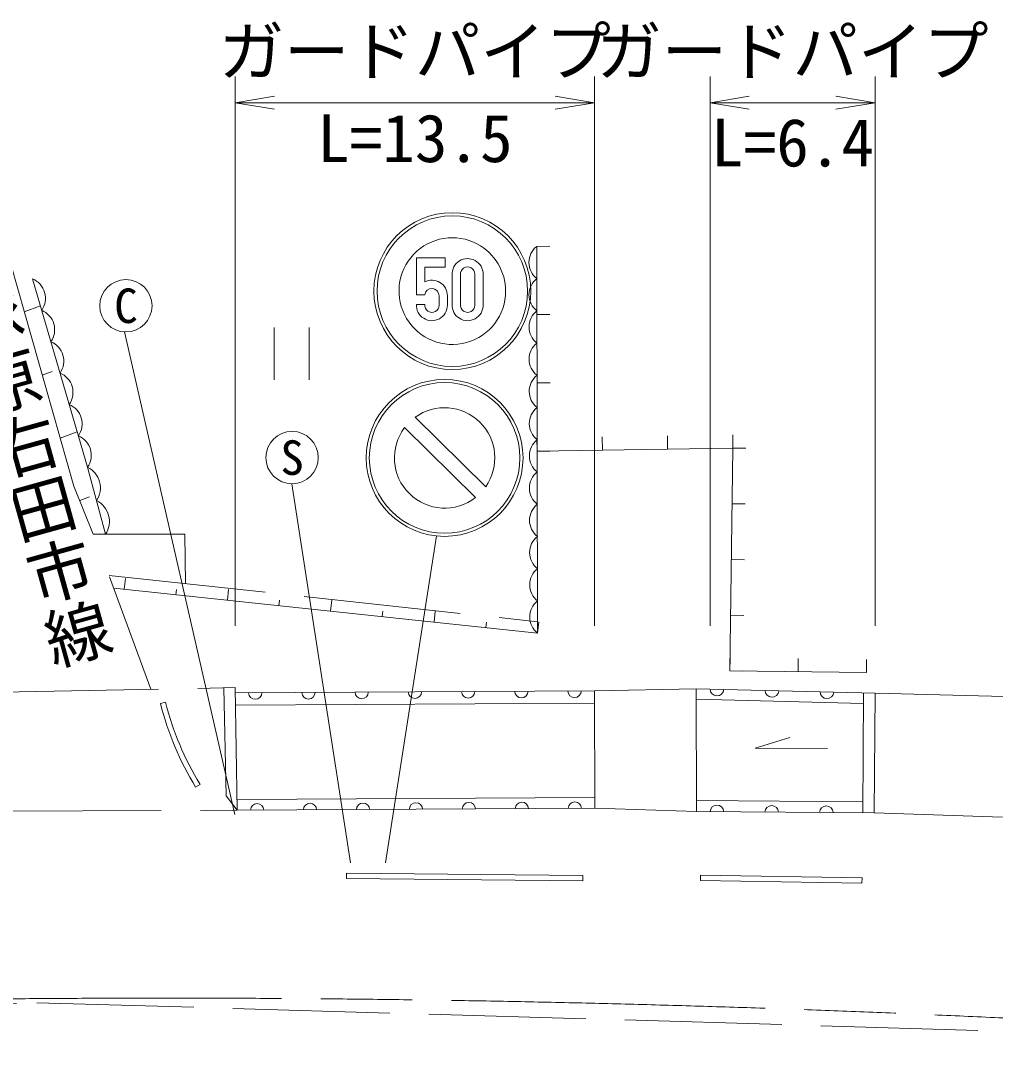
# Model space of a CAD drawing. Units: millimetres at full size, sheet at 1:1000; details may follow other scales. Extents: x 40000 to 122971101, y 20000 to 244977975.
# Drawn here: x 281623 to 318879, y 293674 to 333835 of the extents above; entities that cross this region are included whole.
import ezdxf
from ezdxf.enums import TextEntityAlignment as Align

# ---------------------------------------------------------------- set-up
doc = ezdxf.new("R2010")
doc.units = ezdxf.units.MM
doc.header["$LTSCALE"] = 1000
doc.linetypes.add('CHAIN', pattern=[18.5, 12, -1.5, 3.5, -1.5])
doc.linetypes.add('DASHED', pattern=[7.5, 6, -1.5])
for name, color, linetype, lineweight in [('M-BGD', 7, 'Continuous', 13), ('M-BGD-EXST', 7, 'Continuous', 13), ('M-BMK', 2, 'CHAIN', 13), ('M-BMK-HTXT', 7, 'Continuous', 13), ('M-STR-HTXT', 7, 'Continuous', 13), ('M-STR-STRC', 7, 'Continuous', 13)]:
    doc.layers.add(name, color=color, linetype=linetype, lineweight=lineweight)
doc.styles.add('@ＭＳ ゴシック', font='')
doc.styles.add('ＭＳ ゴシック', font='')
doc.styles.get('@ＭＳ ゴシック').set_extended_font_data('@MS Gothic')
doc.styles.get('ＭＳ ゴシック').set_extended_font_data('MS Gothic')

# ---------------------------------------------------------------- blocks, each defined once
blk = doc.blocks.new('open_arrow')
at = {"color": 0, "linetype": 'Continuous', "lineweight": -2}
blk.add_lwpolyline([(7.5, 1.25), (0, 0), (7.5, -1.25)], dxfattribs=at)

msp = doc.modelspace()

# ---------------------------------------------------------------- linework, layer by layer
at = {"layer": 'M-BGD'}
for p, q in [((301349, 325215), (301849, 325216)), ((301349, 325215), (301849, 325216)), ((301367, 317385), (301349, 325215)), ((283644, 316046), (281230, 324535)), ((282065, 323969), (284167, 316767)), ((281750, 322706), (282366, 322936)), ((301355, 322605), (301855, 322606)), ((282436, 320293), (282811, 320433)), ((301361, 319995), (301861, 319996)), ((283122, 317880), (283771, 318123)), ((301367, 317385), (301359, 317885)), ((301367, 317385), (301359, 317885)), ((303862, 317424), (303855, 317924)), ((306358, 317463), (306350, 317963)), ((308853, 317502), (308845, 318002)), ((308853, 317502), (301367, 317385)), ((301367, 317385), (301867, 317386)), ((301384, 310421), (301367, 317385)), ((308738, 308974), (308853, 317502)), ((308853, 317502), (309353, 317495)), ((308853, 317502), (309353, 317495)), ((284167, 316767), (284856, 314208)), ((284386, 314208), (283644, 316046)), ((283869, 315490), (284243, 315630)), ((308824, 315370), (309324, 315363)), ((284386, 314208), (287896, 314213)), ((308795, 313238), (309295, 313231)), ((285013, 312569), (286590, 308277)), ((285575, 312100), (285617, 312506)), ((285169, 312143), (301384, 310421)), ((287546, 311891), (287567, 312096)), ((289517, 311682), (289560, 312094)), ((291491, 311472), (291513, 311680)), ((293465, 311262), (293509, 311682)), ((295443, 311052), (295465, 311264)), ((297421, 310842), (297466, 311268)), ((299402, 310632), (299425, 310846)), ((301384, 310421), (301429, 310854)), ((308767, 311106), (309267, 311099)), ((308738, 308974), (308743, 309473)), ((308738, 308974), (308743, 309473)), ((311348, 308945), (311354, 309445)), ((313958, 308917), (313964, 309417)), ((313958, 308917), (308738, 308974)), ((308738, 308974), (309238, 308967)), ((289467, 304198), (289386, 308329)), ((289894, 303649), (289816, 308337)), ((289819, 308136), (303561, 308210)), ((303567, 303722), (303561, 308210)), ((307453, 308294), (314289, 308121)), ((307459, 303601), (307453, 308294)), ((313822, 303551), (313852, 308132)), ((314259, 303548), (314289, 308121)), ((286956, 307730), (287150, 307779)), ((289827, 307663), (303562, 307737)), ((307453, 307896), (313849, 307734)), ((309707, 306028), (311035, 306430)), ((312467, 306006), (309707, 306028)), ((288304, 304532), (288475, 304637)), ((289894, 303649), (289467, 304198)), ((289887, 304062), (303566, 304135)), ((307458, 304023), (313825, 303973)), ((289894, 303649), (303567, 303722)), ((307459, 303601), (314259, 303548)), ((294077, 301040), (294079, 301240)), ((294079, 301240), (303117, 301149)), ((294077, 301040), (303115, 300949)), ((303115, 300949), (303117, 301149)), ((307609, 300965), (307613, 301165)), ((307609, 300965), (313791, 300862)), ((307613, 301165), (313794, 301062)), ((313791, 300862), (313794, 301062))]:
    msp.add_line(p, q, dxfattribs=at)
at = {"layer": 'M-BGD', "linetype": 'DASHED'}
for p, q in [((287896, 314213), (287921, 312310)), ((284993, 312625), (301383, 310859)), ((280889, 308170), (289816, 308337)), ((303561, 308210), (307453, 308294)), ((314289, 308121), (319244, 307998)), ((280985, 303608), (289894, 303649)), ((303567, 303722), (307459, 303601)), ((314259, 303548), (319163, 303388)), ((267964, 295786), (282233, 296286)), ((282233, 296286), (332069, 294821))]:
    msp.add_line(p, q, dxfattribs=at)
at = {"layer": 'M-BGD'}
for centre, radius, start, end in [((301834, 324599), 783, 128.2305, 232.0394), ((281758, 323229), 802, 325.0082, 67.5374), ((301836, 323367), 783, 128.2305, 232.0394), ((282109, 322028), 802, 325.0082, 67.5374), ((301839, 322134), 783, 128.2305, 232.0394), ((282459, 320828), 802, 325.0082, 67.5374), ((301842, 320901), 783, 128.2305, 232.0394), ((282810, 319628), 802, 325.0082, 67.5374), ((301845, 319668), 783, 128.2305, 232.0394), ((283160, 318427), 802, 325.0082, 67.5374), ((301848, 318435), 783, 128.2305, 232.0394), ((283510, 317227), 802, 325.0082, 67.5374), ((301851, 317203), 783, 128.2305, 232.0394), ((283778, 315976), 882, 326.3454, 63.7955), ((301854, 315970), 783, 128.2305, 232.0394), ((284122, 314697), 882, 326.3454, 63.7955), ((301857, 314737), 783, 128.2305, 232.0394), ((301860, 313504), 783, 128.2305, 232.0394), ((301863, 312271), 783, 128.2305, 232.0394), ((301865, 311039), 783, 128.2305, 232.0394), ((290583, 308145), 254, 181.3244, 359.2899), ((292619, 308156), 254, 181.3244, 359.2899), ((294654, 308167), 254, 181.3244, 359.2899), ((296690, 308178), 254, 181.3244, 359.2899), ((298726, 308189), 254, 181.3244, 359.2899), ((300762, 308200), 254, 181.3244, 359.2899), ((302798, 308211), 254, 181.3244, 359.2899), ((308242, 308288), 263, 181.4564, 355.6398), ((310345, 308234), 263, 181.4564, 355.6398), ((312449, 308181), 263, 181.4564, 355.6398), ((298205, 310588), 11606, 194.2549, 211.4485), ((298205, 310588), 11406, 194.2549, 211.4485), ((290654, 303650), 253, 1.0356, 179.5787), ((292679, 303661), 253, 1.0356, 179.5787), ((294705, 303671), 253, 1.0356, 179.5787), ((296731, 303682), 253, 1.0356, 179.5787), ((298756, 303693), 253, 1.0356, 179.5787), ((300782, 303704), 253, 1.0356, 179.5787), ((302807, 303715), 253, 1.0356, 179.5787), ((308243, 303583), 262, 2.1446, 176.9615), ((310336, 303566), 262, 2.1446, 176.9615), ((312428, 303550), 262, 2.1446, 176.9615)]:
    msp.add_arc(centre, radius, start, end, dxfattribs=at)
at = {"layer": 'M-BGD-EXST'}
for p, q in [((291310, 322110), (291310, 320110)), ((292644, 322110), (292644, 320110)), ((289808, 303490), (285581, 321944)), ((294224, 301642), (291979, 316135))]:
    msp.add_line(p, q, dxfattribs=at)
for centre in [(285635, 322943), (291992, 317135)]:
    msp.add_circle(centre, 1000, dxfattribs=at)
at = {"layer": 'M-BMK'}
msp.add_arc((287239, -374799), 671261, 83.31245, 90.57886, dxfattribs=at)
at = {"layer": 'M-STR-HTXT'}
for p, q in [((289816, 310707), (289816, 331707)), ((303561, 310707), (303561, 331707)), ((307979, 310707), (307979, 331707)), ((314289, 310707), (314289, 331707)), ((289816, 330707), (303561, 330707)), ((307979, 330707), (314289, 330707))]:
    msp.add_line(p, q, dxfattribs=at)
at = {"layer": 'M-STR-STRC'}
for p, q in [((296746, 324777), (297847, 324777)), ((296746, 323357), (296746, 324777)), ((297847, 324424), (297847, 324777)), ((297067, 324424), (297847, 324424)), ((297067, 323854), (297067, 324424)), ((298114, 322966), (298114, 324122)), ((298435, 322966), (298435, 324122)), ((298983, 322966), (298983, 324153)), ((299303, 322966), (299303, 324153)), ((297067, 323357), (296746, 323357)), ((297615, 322966), (297615, 323326)), ((297935, 322966), (297935, 323326)), ((296746, 322997), (297067, 322997)), ((296702, 318680), (299399, 316023)), ((296297, 318285), (299010, 315612)), ((295559, 301642), (297515, 314140))]:
    msp.add_line(p, q, dxfattribs=at)
for centre, radius in [((298121, 323503), 3000), ((298121, 323503), 2880), ((297826, 317124), 3000), ((297826, 317124), 2880)]:
    msp.add_circle(centre, radius, dxfattribs=at)
for centre, radius, start, end in [((298121, 323503), 2040, 61.9275, 0), ((298121, 323503), 2040, 0, 61.9275), ((298708, 324153), 594, 0, 182.9709), ((298708, 324153), 275, 0, 186.4394), ((297340, 323326), 594, 0, 117.3364), ((297340, 323326), 275, 0, 173.5606), ((297340, 322966), 594, 177.0291, 0), ((297340, 322966), 275, 173.5606, 0), ((298708, 322966), 594, 177.0291, 0), ((298708, 322966), 275, 173.5606, 0), ((297826, 317124), 1920, 325.0148, 125.8468), ((297826, 317124), 1920, 142.7921, 308.0695)]:
    msp.add_arc(centre, radius, start, end, dxfattribs=at)

# ---------------------------------------------------------------- block references
at = {"layer": 'M-STR-HTXT', "xscale": 200, "yscale": 200}
for p in [(289816, 330707), (307979, 330707)]:
    msp.add_blockref('open_arrow', p, dxfattribs=at)
at = {"layer": 'M-STR-HTXT', "xscale": 200, "yscale": 200, "rotation": 180}
for p in [(303561, 330707), (314289, 330707)]:
    msp.add_blockref('open_arrow', p, dxfattribs=at)

# ---------------------------------------------------------------- texts
at = {"layer": 'M-BGD-EXST', "style": 'ＭＳ ゴシック'}
for s, p in [('C', (285635, 322943)), ('S', (291992, 317135))]:
    msp.add_text(s, height=1320, dxfattribs=at).set_placement(p, align=Align.MIDDLE_CENTER)
at = {"layer": 'M-BMK-HTXT', "style": '@ＭＳ ゴシック'}
msp.add_text('市道塚原右田市線', height=1833, rotation=285.573, dxfattribs=at).set_placement((279999, 318432), align=Align.BOTTOM_CENTER)
at = {"layer": 'M-STR-HTXT', "style": 'ＭＳ ゴシック'}
for s, p in [('ガードパイプ', (296689, 331207)), ('ガードパイプ', (311134, 331207)), ('L=13.5', (296689, 327887)), ('L=6.4', (311134, 327721))]:
    msp.add_text(s, height=1833, dxfattribs=at).set_placement(p, align=Align.BOTTOM_CENTER)

doc.saveas('drawing.dxf')
